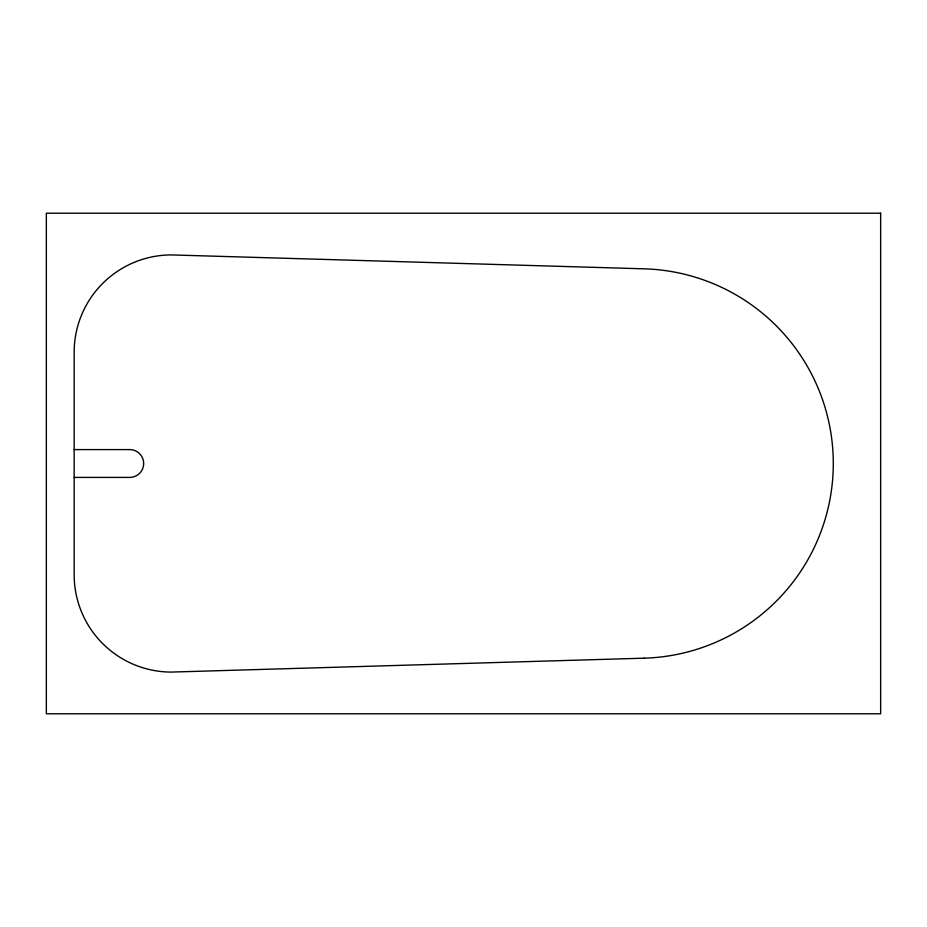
<?xml version="1.0" encoding="UTF-8"?>
<svg xmlns="http://www.w3.org/2000/svg" width="927" height="927" viewBox="0 0 927 927"><rect width="100%" height="100%" fill="white"/><g stroke="black" fill="none" stroke-linecap="round" stroke-linejoin="round"><path stroke-width="1.39" d="M74.16 449.595L129.78 449.595A13.905 13.905 0 0 1 143.685 463.5A13.905 13.905 0 0 1 129.78 477.405L74.16 477.405M644.265 658.17L171.495 672.075A97.335 97.335 0 0 1 74.16 574.74L74.16 352.26A97.335 97.335 0 0 1 171.495 254.925L644.265 268.83A194.751 194.751 0 0 1 833.292 463.5A194.751 194.751 0 0 1 644.265 658.17M880.65 213.21L46.35 213.21L46.35 713.79L880.65 713.79L880.65 213.21"/></g></svg>
